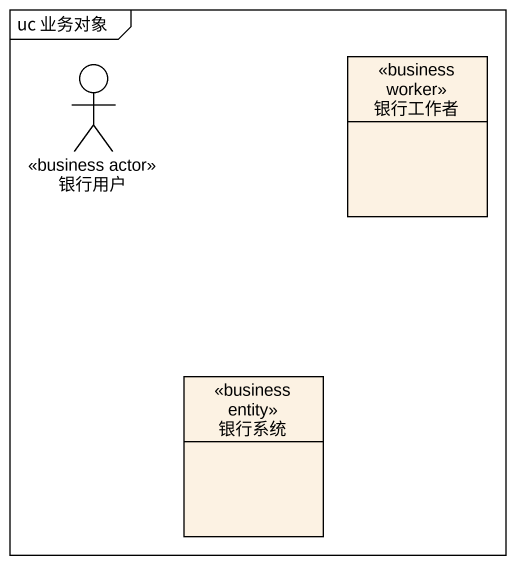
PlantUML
@startuml
mainframe uc 业务对象
allowmixing
hide circle
hide empty members
actor 银行用户 <<business actor>>
class 银行工作者 <<business worker>>
class 银行系统 <<business entity>>
@enduml
